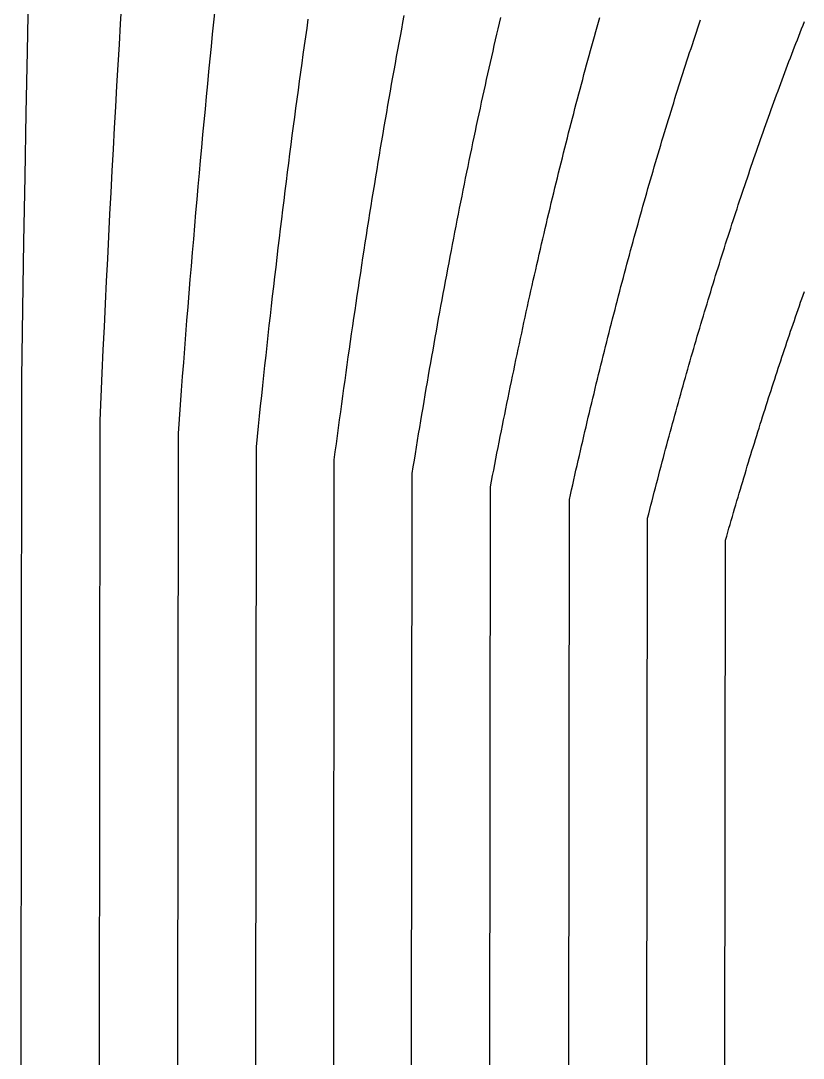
# Model space of a CAD drawing. Extents: x 201 to 397, y -170 to -3.
# Drawn here: x 201.04 to 232.19, y -132.56 to -91.27 of the extents above; entities that cross this region are included whole.
import ezdxf

# ---------------------------------------------------------------- set-up
doc = ezdxf.new("R2010")
doc.units = 0
doc.layers.add('MyLines', color=7, linetype='Continuous')

msp = doc.modelspace()

# ---------------------------------------------------------------- linework, layer by layer
at = {"layer": 'MyLines'}
for p, q in [((201.31, -92.474), (201.359, -90.072)), ((205.019, -91.395), (205.068, -90.59)), ((208.733, -91.321), (208.782, -90.837)), ((212.44, -91.557), (212.49, -91.209)), ((216.259, -91.333), (216.31, -91.063)), ((220.102, -91.363), (220.153, -91.142)), ((224.04, -91.327), (224.093, -91.14)), ((228.049, -91.394), (228.104, -91.231)), ((204.97, -92.208), (205.019, -91.395)), ((208.683, -91.808), (208.733, -91.321)), ((212.39, -91.905), (212.44, -91.557)), ((216.158, -91.875), (216.209, -91.603)), ((216.209, -91.603), (216.259, -91.333)), ((219.998, -91.807), (220.05, -91.585)), ((220.05, -91.585), (220.102, -91.363)), ((223.934, -91.702), (223.987, -91.514)), ((223.987, -91.514), (224.04, -91.327)), ((227.941, -91.719), (227.995, -91.556)), ((227.995, -91.556), (228.049, -91.394)), ((232.071, -91.735), (232.128, -91.591)), ((232.128, -91.591), (232.184, -91.448)), ((232.184, -91.448), (232.24, -91.304)), ((208.634, -92.298), (208.683, -91.808)), ((212.341, -92.256), (212.39, -91.905)), ((216.108, -92.147), (216.158, -91.875)), ((219.896, -92.252), (219.947, -92.029)), ((219.947, -92.029), (219.998, -91.807)), ((223.777, -92.268), (223.829, -92.079)), ((223.829, -92.079), (223.882, -91.89)), ((223.882, -91.89), (223.934, -91.702)), ((227.779, -92.209), (227.832, -92.045)), ((227.832, -92.045), (227.886, -91.882)), ((227.886, -91.882), (227.941, -91.719)), ((231.904, -92.167), (231.959, -92.023)), ((231.959, -92.023), (232.015, -91.879)), ((232.015, -91.879), (232.071, -91.735)), ((201.263, -94.94), (201.31, -92.474)), ((204.922, -93.027), (204.97, -92.208)), ((208.585, -92.79), (208.634, -92.298)), ((212.291, -92.607), (212.341, -92.256)), ((216.007, -92.694), (216.058, -92.42)), ((216.058, -92.42), (216.108, -92.147)), ((219.794, -92.7), (219.845, -92.476)), ((219.845, -92.476), (219.896, -92.252)), ((223.672, -92.647), (223.724, -92.457)), ((223.724, -92.457), (223.777, -92.268)), ((227.671, -92.537), (227.725, -92.373)), ((227.725, -92.373), (227.779, -92.209)), ((231.737, -92.601), (231.792, -92.456)), ((231.792, -92.456), (231.848, -92.312)), ((231.848, -92.312), (231.904, -92.167)), ((208.537, -93.285), (208.585, -92.79)), ((212.242, -92.96), (212.291, -92.607)), ((215.958, -92.968), (216.007, -92.694)), ((219.743, -92.925), (219.794, -92.7)), ((223.568, -93.027), (223.62, -92.837)), ((223.62, -92.837), (223.672, -92.647)), ((227.511, -93.031), (227.564, -92.866)), ((227.564, -92.866), (227.618, -92.702)), ((227.618, -92.702), (227.671, -92.537)), ((231.571, -93.038), (231.626, -92.892)), ((231.626, -92.892), (231.682, -92.747)), ((231.682, -92.747), (231.737, -92.601)), ((204.874, -93.854), (204.922, -93.027)), ((208.489, -93.782), (208.537, -93.285)), ((212.144, -93.669), (212.193, -93.314)), ((212.193, -93.314), (212.242, -92.96)), ((215.858, -93.52), (215.908, -93.244)), ((215.908, -93.244), (215.958, -92.968)), ((219.642, -93.376), (219.692, -93.15)), ((219.692, -93.15), (219.743, -92.925)), ((223.465, -93.409), (223.517, -93.218)), ((223.517, -93.218), (223.568, -93.027)), ((227.404, -93.363), (227.458, -93.197)), ((227.458, -93.197), (227.511, -93.031)), ((231.462, -93.33), (231.516, -93.184)), ((231.516, -93.184), (231.571, -93.038)), ((212.095, -94.026), (212.144, -93.669)), ((215.809, -93.797), (215.858, -93.52)), ((219.541, -93.829), (219.591, -93.602)), ((219.591, -93.602), (219.642, -93.376)), ((223.362, -93.793), (223.413, -93.601)), ((223.413, -93.601), (223.465, -93.409)), ((227.246, -93.861), (227.299, -93.695)), ((227.299, -93.695), (227.351, -93.528)), ((227.351, -93.528), (227.404, -93.363)), ((231.298, -93.77), (231.352, -93.623)), ((231.352, -93.623), (231.407, -93.476)), ((231.407, -93.476), (231.462, -93.33)), ((204.826, -94.688), (204.874, -93.854)), ((208.44, -94.283), (208.489, -93.782)), ((212.047, -94.384), (212.095, -94.026)), ((215.71, -94.354), (215.759, -94.075)), ((215.759, -94.075), (215.809, -93.797)), ((219.441, -94.285), (219.491, -94.057)), ((219.491, -94.057), (219.541, -93.829)), ((223.259, -94.178), (223.311, -93.985)), ((223.311, -93.985), (223.362, -93.793)), ((227.141, -94.195), (227.193, -94.028)), ((227.193, -94.028), (227.246, -93.861)), ((231.135, -94.212), (231.189, -94.064)), ((231.189, -94.064), (231.243, -93.917)), ((231.243, -93.917), (231.298, -93.77)), ((208.393, -94.785), (208.44, -94.283)), ((211.999, -94.744), (212.047, -94.384)), ((215.661, -94.634), (215.71, -94.354)), ((219.341, -94.742), (219.391, -94.513)), ((219.391, -94.513), (219.441, -94.285)), ((223.107, -94.759), (223.157, -94.565)), ((223.157, -94.565), (223.208, -94.371)), ((223.208, -94.371), (223.259, -94.178)), ((226.984, -94.699), (227.036, -94.531)), ((227.036, -94.531), (227.088, -94.363)), ((227.088, -94.363), (227.141, -94.195)), ((230.973, -94.656), (231.026, -94.508)), ((231.026, -94.508), (231.08, -94.36)), ((231.08, -94.36), (231.135, -94.212)), ((201.217, -97.471), (201.263, -94.94)), ((204.779, -95.53), (204.826, -94.688)), ((208.345, -95.291), (208.393, -94.785)), ((211.951, -95.105), (211.999, -94.744)), ((215.564, -95.195), (215.613, -94.914)), ((215.613, -94.914), (215.661, -94.634)), ((219.242, -95.202), (219.291, -94.972)), ((219.291, -94.972), (219.341, -94.742)), ((223.005, -95.148), (223.056, -94.953)), ((223.056, -94.953), (223.107, -94.759)), ((226.88, -95.036), (226.932, -94.867)), ((226.932, -94.867), (226.984, -94.699)), ((230.812, -95.102), (230.865, -94.953)), ((230.865, -94.953), (230.919, -94.804)), ((230.919, -94.804), (230.973, -94.656)), ((208.298, -95.799), (208.345, -95.291)), ((211.903, -95.467), (211.951, -95.105)), ((215.515, -95.477), (215.564, -95.195)), ((219.193, -95.433), (219.242, -95.202)), ((222.905, -95.539), (222.955, -95.343)), ((222.955, -95.343), (223.005, -95.148)), ((226.724, -95.543), (226.776, -95.374)), ((226.776, -95.374), (226.828, -95.205)), ((226.828, -95.205), (226.88, -95.036)), ((230.705, -95.401), (230.758, -95.251)), ((230.758, -95.251), (230.812, -95.102)), ((204.733, -96.379), (204.779, -95.53)), ((208.251, -96.31), (208.298, -95.799)), ((211.855, -95.831), (211.903, -95.467)), ((215.419, -96.044), (215.467, -95.76)), ((215.467, -95.76), (215.515, -95.477)), ((219.094, -95.896), (219.143, -95.664)), ((219.143, -95.664), (219.193, -95.433)), ((222.804, -95.931), (222.854, -95.734)), ((222.854, -95.734), (222.905, -95.539)), ((226.622, -95.883), (226.673, -95.713)), ((226.673, -95.713), (226.724, -95.543)), ((230.545, -95.85), (230.598, -95.7)), ((230.598, -95.7), (230.652, -95.55)), ((230.652, -95.55), (230.705, -95.401)), ((211.76, -96.562), (211.807, -96.196)), ((211.807, -96.196), (211.855, -95.831)), ((215.371, -96.328), (215.419, -96.044)), ((218.996, -96.362), (219.045, -96.129)), ((219.045, -96.129), (219.094, -95.896)), ((222.704, -96.325), (222.754, -96.128)), ((222.754, -96.128), (222.804, -95.931)), ((226.519, -96.225), (226.57, -96.054)), ((226.57, -96.054), (226.622, -95.883)), ((230.387, -96.302), (230.44, -96.151)), ((230.44, -96.151), (230.493, -96.001)), ((230.493, -96.001), (230.545, -95.85)), ((204.686, -97.236), (204.733, -96.379)), ((208.204, -96.824), (208.251, -96.31)), ((211.713, -96.93), (211.76, -96.562)), ((215.275, -96.9), (215.323, -96.614)), ((215.323, -96.614), (215.371, -96.328)), ((218.899, -96.83), (218.948, -96.595)), ((218.948, -96.595), (218.996, -96.362)), ((222.605, -96.72), (222.655, -96.522)), ((222.655, -96.522), (222.704, -96.325)), ((226.366, -96.739), (226.417, -96.567)), ((226.417, -96.567), (226.468, -96.396)), ((226.468, -96.396), (226.519, -96.225)), ((230.23, -96.756), (230.282, -96.604)), ((230.282, -96.604), (230.334, -96.453)), ((230.334, -96.453), (230.387, -96.302)), ((208.158, -97.34), (208.204, -96.824)), ((211.666, -97.3), (211.713, -96.93)), ((215.227, -97.187), (215.275, -96.9)), ((218.851, -97.064), (218.899, -96.83)), ((222.506, -97.118), (222.556, -96.919)), ((222.556, -96.919), (222.605, -96.72)), ((226.265, -97.083), (226.315, -96.911)), ((226.315, -96.911), (226.366, -96.739)), ((230.125, -97.06), (230.177, -96.908)), ((230.177, -96.908), (230.23, -96.756)), ((204.64, -98.1), (204.686, -97.236)), ((208.111, -97.859), (208.158, -97.34)), ((211.619, -97.67), (211.666, -97.3)), ((215.18, -97.475), (215.227, -97.187)), ((218.754, -97.535), (218.802, -97.3)), ((218.802, -97.3), (218.851, -97.064)), ((222.408, -97.516), (222.457, -97.317)), ((222.457, -97.317), (222.506, -97.118)), ((226.113, -97.602), (226.164, -97.428)), ((226.164, -97.428), (226.214, -97.256)), ((226.214, -97.256), (226.265, -97.083)), ((229.969, -97.517), (230.021, -97.364)), ((230.021, -97.364), (230.073, -97.212)), ((230.073, -97.212), (230.125, -97.06)), ((201.172, -100.071), (201.217, -97.471)), ((208.065, -98.381), (208.111, -97.859)), ((211.573, -98.042), (211.619, -97.67)), ((215.085, -98.054), (215.133, -97.764)), ((215.133, -97.764), (215.18, -97.475)), ((218.658, -98.009), (218.706, -97.772)), ((218.706, -97.772), (218.754, -97.535)), ((222.31, -97.917), (222.359, -97.716)), ((222.359, -97.716), (222.408, -97.516)), ((226.013, -97.949), (226.063, -97.775)), ((226.063, -97.775), (226.113, -97.602)), ((229.814, -97.977), (229.866, -97.823)), ((229.866, -97.823), (229.917, -97.67)), ((229.917, -97.67), (229.969, -97.517)), ((204.595, -98.972), (204.64, -98.1)), ((211.526, -98.416), (211.573, -98.042)), ((215.038, -98.344), (215.085, -98.054)), ((218.563, -98.485), (218.61, -98.247)), ((218.61, -98.247), (218.658, -98.009)), ((222.212, -98.319), (222.261, -98.118)), ((222.261, -98.118), (222.31, -97.917)), ((225.913, -98.298), (225.963, -98.123)), ((225.963, -98.123), (226.013, -97.949)), ((229.66, -98.439), (229.711, -98.284)), ((229.711, -98.284), (229.763, -98.13)), ((229.763, -98.13), (229.814, -97.977)), ((208.02, -98.906), (208.065, -98.381)), ((211.48, -98.791), (211.526, -98.416)), ((214.945, -98.928), (214.992, -98.636)), ((214.992, -98.636), (215.038, -98.344)), ((218.515, -98.723), (218.563, -98.485)), ((222.115, -98.723), (222.164, -98.521)), ((222.164, -98.521), (222.212, -98.319)), ((225.764, -98.823), (225.814, -98.647)), ((225.814, -98.647), (225.863, -98.472)), ((225.863, -98.472), (225.913, -98.298)), ((229.558, -98.748), (229.609, -98.593)), ((229.609, -98.593), (229.66, -98.439)), ((204.55, -99.852), (204.595, -98.972)), ((207.974, -99.433), (208.02, -98.906)), ((211.434, -99.167), (211.48, -98.791)), ((214.898, -99.221), (214.945, -98.928)), ((218.42, -99.203), (218.468, -98.963)), ((218.468, -98.963), (218.515, -98.723)), ((222.018, -99.128), (222.067, -98.925)), ((222.067, -98.925), (222.115, -98.723)), ((225.665, -99.174), (225.715, -98.998)), ((225.715, -98.998), (225.764, -98.823)), ((229.405, -99.213), (229.456, -99.058)), ((229.456, -99.058), (229.507, -98.903)), ((229.507, -98.903), (229.558, -98.748)), ((207.929, -99.964), (207.974, -99.433)), ((211.388, -99.545), (211.434, -99.167)), ((214.806, -99.81), (214.852, -99.515)), ((214.852, -99.515), (214.898, -99.221)), ((218.326, -99.684), (218.373, -99.443)), ((218.373, -99.443), (218.42, -99.203)), ((221.922, -99.535), (221.97, -99.332)), ((221.97, -99.332), (222.018, -99.128)), ((225.567, -99.527), (225.616, -99.351)), ((225.616, -99.351), (225.665, -99.174)), ((229.304, -99.525), (229.355, -99.369)), ((229.355, -99.369), (229.405, -99.213)), ((204.505, -100.74), (204.55, -99.852)), ((211.297, -100.305), (211.342, -99.924)), ((211.342, -99.924), (211.388, -99.545)), ((214.759, -100.106), (214.806, -99.81)), ((218.232, -100.168), (218.279, -99.926)), ((218.279, -99.926), (218.326, -99.684)), ((221.827, -99.944), (221.874, -99.74)), ((221.874, -99.74), (221.922, -99.535)), ((225.42, -100.059), (225.469, -99.882)), ((225.469, -99.882), (225.518, -99.704)), ((225.518, -99.704), (225.567, -99.527)), ((229.153, -99.994), (229.203, -99.837)), ((229.203, -99.837), (229.254, -99.681)), ((229.254, -99.681), (229.304, -99.525)), ((201.128, -102.739), (201.172, -100.071)), ((207.884, -100.497), (207.929, -99.964)), ((211.252, -100.687), (211.297, -100.305)), ((214.713, -100.402), (214.759, -100.106)), ((218.186, -100.411), (218.232, -100.168)), ((221.731, -100.355), (221.779, -100.149)), ((221.779, -100.149), (221.827, -99.944)), ((225.323, -100.415), (225.371, -100.237)), ((225.371, -100.237), (225.42, -100.059)), ((229.003, -100.465), (229.053, -100.308)), ((229.053, -100.308), (229.103, -100.151)), ((229.103, -100.151), (229.153, -99.994)), ((204.461, -101.635), (204.505, -100.74)), ((207.839, -101.033), (207.884, -100.497)), ((211.206, -101.07), (211.252, -100.687)), ((214.622, -100.998), (214.668, -100.7)), ((214.668, -100.7), (214.713, -100.402)), ((218.093, -100.898), (218.139, -100.654)), ((218.139, -100.654), (218.186, -100.411)), ((221.636, -100.767), (221.684, -100.56)), ((221.684, -100.56), (221.731, -100.355)), ((225.226, -100.773), (225.274, -100.594)), ((225.274, -100.594), (225.323, -100.415)), ((228.903, -100.78), (228.953, -100.623)), ((228.953, -100.623), (229.003, -100.465)), ((207.794, -101.572), (207.839, -101.033)), ((211.162, -101.455), (211.206, -101.07)), ((214.576, -101.297), (214.622, -100.998)), ((218, -101.388), (218.047, -101.143)), ((218.047, -101.143), (218.093, -100.898)), ((221.542, -101.181), (221.589, -100.973)), ((221.589, -100.973), (221.636, -100.767)), ((225.081, -101.311), (225.129, -101.131)), ((225.129, -101.131), (225.177, -100.952)), ((225.177, -100.952), (225.226, -100.773)), ((228.755, -101.255), (228.804, -101.097)), ((228.804, -101.097), (228.854, -100.938)), ((228.854, -100.938), (228.903, -100.78)), ((207.75, -102.113), (207.794, -101.572)), ((211.117, -101.842), (211.162, -101.455)), ((214.531, -101.597), (214.576, -101.297)), ((217.954, -101.634), (218, -101.388)), ((221.448, -101.596), (221.495, -101.388)), ((221.495, -101.388), (221.542, -101.181)), ((224.985, -101.672), (225.033, -101.491)), ((225.033, -101.491), (225.081, -101.311)), ((228.607, -101.733), (228.656, -101.573)), ((228.656, -101.573), (228.705, -101.414)), ((228.705, -101.414), (228.755, -101.255)), ((204.417, -102.539), (204.461, -101.635)), ((211.072, -102.23), (211.117, -101.842)), ((214.441, -102.2), (214.486, -101.898)), ((214.486, -101.898), (214.531, -101.597)), ((217.862, -102.127), (217.908, -101.88)), ((217.908, -101.88), (217.954, -101.634)), ((221.354, -102.013), (221.401, -101.804)), ((221.401, -101.804), (221.448, -101.596)), ((224.89, -102.033), (224.937, -101.852)), ((224.937, -101.852), (224.985, -101.672)), ((228.509, -102.052), (228.558, -101.892)), ((228.558, -101.892), (228.607, -101.733)), ((207.706, -102.658), (207.75, -102.113)), ((211.028, -102.619), (211.072, -102.23)), ((214.396, -102.503), (214.441, -102.2)), ((217.771, -102.623), (217.817, -102.375)), ((217.817, -102.375), (217.862, -102.127)), ((221.261, -102.432), (221.308, -102.223)), ((221.308, -102.223), (221.354, -102.013)), ((224.747, -102.579), (224.794, -102.396)), ((224.794, -102.396), (224.842, -102.215)), ((224.842, -102.215), (224.89, -102.033)), ((228.362, -102.533), (228.411, -102.372)), ((228.411, -102.372), (228.46, -102.212)), ((228.46, -102.212), (228.509, -102.052)), ((232.09, -102.474), (232.14, -102.33)), ((232.14, -102.33), (232.191, -102.187)), ((232.191, -102.187), (232.241, -102.044)), ((201.086, -105.479), (201.128, -102.739)), ((204.374, -103.45), (204.417, -102.539)), ((207.662, -103.205), (207.706, -102.658)), ((210.983, -103.01), (211.028, -102.619)), ((214.306, -103.111), (214.351, -102.807)), ((214.351, -102.807), (214.396, -102.503)), ((217.726, -102.872), (217.771, -102.623)), ((221.169, -102.853), (221.215, -102.642)), ((221.215, -102.642), (221.261, -102.432)), ((224.652, -102.944), (224.7, -102.761)), ((224.7, -102.761), (224.747, -102.579)), ((228.265, -102.855), (228.314, -102.694)), ((228.314, -102.694), (228.362, -102.533)), ((231.94, -102.906), (231.99, -102.762)), ((231.99, -102.762), (232.04, -102.618)), ((232.04, -102.618), (232.09, -102.474)), ((207.619, -103.756), (207.662, -103.205)), ((210.939, -103.403), (210.983, -103.01)), ((214.261, -103.417), (214.306, -103.111)), ((217.635, -103.371), (217.68, -103.121)), ((217.68, -103.121), (217.726, -102.872)), ((221.076, -103.275), (221.122, -103.064)), ((221.122, -103.064), (221.169, -102.853)), ((224.558, -103.31), (224.605, -103.127)), ((224.605, -103.127), (224.652, -102.944)), ((228.12, -103.34), (228.169, -103.178)), ((228.169, -103.178), (228.217, -103.016)), ((228.217, -103.016), (228.265, -102.855)), ((231.79, -103.34), (231.84, -103.195)), ((231.84, -103.195), (231.89, -103.05)), ((231.89, -103.05), (231.94, -102.906)), ((204.33, -104.37), (204.374, -103.45)), ((210.895, -103.797), (210.939, -103.403)), ((214.217, -103.723), (214.261, -103.417)), ((217.545, -103.873), (217.59, -103.622)), ((217.59, -103.622), (217.635, -103.371)), ((220.985, -103.699), (221.03, -103.487)), ((221.03, -103.487), (221.076, -103.275)), ((224.464, -103.678), (224.511, -103.494)), ((224.511, -103.494), (224.558, -103.31)), ((228.024, -103.664), (228.072, -103.502)), ((228.072, -103.502), (228.12, -103.34)), ((231.642, -103.775), (231.691, -103.63)), ((231.691, -103.63), (231.741, -103.485)), ((231.741, -103.485), (231.79, -103.34)), ((207.575, -104.309), (207.619, -103.756)), ((210.852, -104.192), (210.895, -103.797)), ((214.129, -104.339), (214.173, -104.031)), ((214.173, -104.031), (214.217, -103.723)), ((217.5, -104.125), (217.545, -103.873)), ((220.893, -104.125), (220.939, -103.912)), ((220.939, -103.912), (220.985, -103.699)), ((224.324, -104.231), (224.371, -104.047)), ((224.371, -104.047), (224.418, -103.862)), ((224.418, -103.862), (224.464, -103.678)), ((227.881, -104.153), (227.928, -103.99)), ((227.928, -103.99), (227.976, -103.827)), ((227.976, -103.827), (228.024, -103.664)), ((231.543, -104.067), (231.592, -103.921)), ((231.592, -103.921), (231.642, -103.775)), ((204.288, -105.297), (204.33, -104.37)), ((207.532, -104.866), (207.575, -104.309)), ((210.808, -104.589), (210.852, -104.192)), ((214.084, -104.648), (214.129, -104.339)), ((217.411, -104.63), (217.455, -104.377)), ((217.455, -104.377), (217.5, -104.125)), ((220.802, -104.553), (220.848, -104.339)), ((220.848, -104.339), (220.893, -104.125)), ((224.232, -104.602), (224.278, -104.417)), ((224.278, -104.417), (224.324, -104.231)), ((227.785, -104.48), (227.833, -104.316)), ((227.833, -104.316), (227.881, -104.153)), ((231.396, -104.506), (231.445, -104.359)), ((231.445, -104.359), (231.494, -104.213)), ((231.494, -104.213), (231.543, -104.067)), ((207.489, -105.425), (207.532, -104.866)), ((210.765, -104.987), (210.808, -104.589)), ((214.041, -104.958), (214.084, -104.648)), ((217.322, -105.138), (217.366, -104.884)), ((217.366, -104.884), (217.411, -104.63)), ((220.712, -104.982), (220.757, -104.767)), ((220.757, -104.767), (220.802, -104.553)), ((224.139, -104.975), (224.185, -104.788)), ((224.185, -104.788), (224.232, -104.602)), ((227.643, -104.972), (227.69, -104.808)), ((227.69, -104.808), (227.738, -104.644)), ((227.738, -104.644), (227.785, -104.48)), ((231.25, -104.946), (231.298, -104.799)), ((231.298, -104.799), (231.347, -104.652)), ((231.347, -104.652), (231.396, -104.506)), ((204.245, -106.233), (204.288, -105.297)), ((210.721, -105.387), (210.765, -104.987)), ((213.953, -105.581), (213.997, -105.269)), ((213.997, -105.269), (214.041, -104.958)), ((217.278, -105.393), (217.322, -105.138)), ((220.621, -105.413), (220.667, -105.198)), ((220.667, -105.198), (220.712, -104.982)), ((224.047, -105.348), (224.093, -105.161)), ((224.093, -105.161), (224.139, -104.975)), ((227.502, -105.467), (227.549, -105.302)), ((227.549, -105.302), (227.596, -105.137)), ((227.596, -105.137), (227.643, -104.972)), ((231.104, -105.389), (231.152, -105.241)), ((231.152, -105.241), (231.201, -105.094)), ((231.201, -105.094), (231.25, -104.946)), ((201.044, -169.5), (201.086, -105.479)), ((207.447, -105.987), (207.489, -105.425)), ((210.678, -105.789), (210.721, -105.387)), ((213.91, -105.894), (213.953, -105.581)), ((217.189, -105.905), (217.233, -105.649)), ((217.233, -105.649), (217.278, -105.393)), ((220.532, -105.846), (220.577, -105.63)), ((220.577, -105.63), (220.621, -105.413)), ((223.955, -105.723), (224.001, -105.536)), ((224.001, -105.536), (224.047, -105.348)), ((227.408, -105.798), (227.455, -105.632)), ((227.455, -105.632), (227.502, -105.467)), ((230.959, -105.833), (231.007, -105.685)), ((231.007, -105.685), (231.056, -105.537)), ((231.056, -105.537), (231.104, -105.389)), ((207.404, -106.552), (207.447, -105.987)), ((210.635, -106.192), (210.678, -105.789)), ((213.866, -106.208), (213.91, -105.894)), ((217.145, -106.162), (217.189, -105.905)), ((220.442, -106.281), (220.487, -106.063)), ((220.487, -106.063), (220.532, -105.846)), ((223.819, -106.288), (223.864, -106.099)), ((223.864, -106.099), (223.91, -105.911)), ((223.91, -105.911), (223.955, -105.723)), ((227.268, -106.297), (227.315, -106.13)), ((227.315, -106.13), (227.361, -105.964)), ((227.361, -105.964), (227.408, -105.798)), ((230.815, -106.28), (230.863, -106.131)), ((230.863, -106.131), (230.911, -105.982)), ((230.911, -105.982), (230.959, -105.833)), ((204.203, -107.178), (204.245, -106.233)), ((210.593, -106.596), (210.635, -106.192)), ((213.78, -106.838), (213.823, -106.522)), ((213.823, -106.522), (213.866, -106.208)), ((217.058, -106.677), (217.102, -106.419)), ((217.102, -106.419), (217.145, -106.162)), ((220.354, -106.717), (220.398, -106.499)), ((220.398, -106.499), (220.442, -106.281)), ((223.728, -106.666), (223.773, -106.477)), ((223.773, -106.477), (223.819, -106.288)), ((227.175, -106.631), (227.221, -106.464)), ((227.221, -106.464), (227.268, -106.297)), ((230.72, -106.578), (230.767, -106.429)), ((230.767, -106.429), (230.815, -106.28)), ((207.362, -107.121), (207.404, -106.552)), ((210.55, -107.002), (210.593, -106.596)), ((213.737, -107.155), (213.78, -106.838)), ((216.971, -107.195), (217.014, -106.936)), ((217.014, -106.936), (217.058, -106.677)), ((220.265, -107.156), (220.309, -106.936)), ((220.309, -106.936), (220.354, -106.717)), ((223.638, -107.046), (223.683, -106.856)), ((223.683, -106.856), (223.728, -106.666)), ((227.082, -106.965), (227.129, -106.798)), ((227.129, -106.798), (227.175, -106.631)), ((230.577, -107.027), (230.624, -106.877)), ((230.624, -106.877), (230.672, -106.728)), ((230.672, -106.728), (230.72, -106.578)), ((204.162, -166.4), (204.203, -107.178)), ((207.32, -107.692), (207.362, -107.121)), ((210.508, -107.41), (210.55, -107.002)), ((213.694, -107.472), (213.737, -107.155)), ((216.927, -107.455), (216.971, -107.195)), ((220.221, -107.376), (220.265, -107.156)), ((223.548, -107.427), (223.593, -107.236)), ((223.593, -107.236), (223.638, -107.046)), ((226.944, -107.47), (226.99, -107.301)), ((226.99, -107.301), (227.036, -107.133)), ((227.036, -107.133), (227.082, -106.965)), ((230.435, -107.479), (230.482, -107.328)), ((230.482, -107.328), (230.529, -107.178)), ((230.529, -107.178), (230.577, -107.027)), ((207.278, -163.3), (207.32, -107.692)), ((210.466, -107.819), (210.508, -107.41)), ((213.652, -107.79), (213.694, -107.472)), ((216.841, -107.976), (216.884, -107.715)), ((216.884, -107.715), (216.927, -107.455)), ((220.133, -107.817), (220.177, -107.596)), ((220.177, -107.596), (220.221, -107.376)), ((223.458, -107.809), (223.503, -107.618)), ((223.503, -107.618), (223.548, -107.427)), ((226.853, -107.807), (226.898, -107.638)), ((226.898, -107.638), (226.944, -107.47)), ((230.294, -107.932), (230.341, -107.781)), ((230.341, -107.781), (230.388, -107.63)), ((230.388, -107.63), (230.435, -107.479)), ((210.423, -108.23), (210.466, -107.819)), ((213.567, -108.43), (213.609, -108.11)), ((213.609, -108.11), (213.652, -107.79)), ((216.798, -108.238), (216.841, -107.976)), ((220.045, -108.259), (220.089, -108.038)), ((220.089, -108.038), (220.133, -107.817)), ((223.324, -108.385), (223.369, -108.193)), ((223.369, -108.193), (223.413, -108.001)), ((223.413, -108.001), (223.458, -107.809)), ((226.716, -108.315), (226.761, -108.145)), ((226.761, -108.145), (226.807, -107.976)), ((226.807, -107.976), (226.853, -107.807)), ((230.2, -108.235), (230.247, -108.083)), ((230.247, -108.083), (230.294, -107.932)), ((210.382, -160.2), (210.423, -108.23)), ((213.525, -108.751), (213.567, -108.43)), ((216.712, -108.763), (216.755, -108.5)), ((216.755, -108.5), (216.798, -108.238)), ((219.958, -108.704), (220.002, -108.481)), ((220.002, -108.481), (220.045, -108.259)), ((223.236, -108.771), (223.28, -108.578)), ((223.28, -108.578), (223.324, -108.385)), ((226.625, -108.655), (226.67, -108.485)), ((226.67, -108.485), (226.716, -108.315)), ((230.06, -108.691), (230.107, -108.539)), ((230.107, -108.539), (230.153, -108.387)), ((230.153, -108.387), (230.2, -108.235)), ((213.482, -157.1), (213.525, -108.751)), ((216.67, -109.027), (216.712, -108.763)), ((219.872, -109.15), (219.915, -108.927)), ((219.915, -108.927), (219.958, -108.704)), ((223.147, -109.158), (223.191, -108.964)), ((223.191, -108.964), (223.236, -108.771)), ((226.489, -109.167), (226.534, -108.996)), ((226.534, -108.996), (226.58, -108.826)), ((226.58, -108.826), (226.625, -108.655)), ((229.921, -109.15), (229.967, -108.997)), ((229.967, -108.997), (230.013, -108.844)), ((230.013, -108.844), (230.06, -108.691)), ((216.584, -154), (216.627, -109.291)), ((216.627, -109.291), (216.67, -109.027)), ((219.785, -109.599), (219.828, -109.374)), ((219.828, -109.374), (219.872, -109.15)), ((223.059, -109.546), (223.103, -109.352)), ((223.103, -109.352), (223.147, -109.158)), ((226.399, -109.51), (226.444, -109.339)), ((226.444, -109.339), (226.489, -109.167)), ((229.828, -109.456), (229.875, -109.303)), ((229.875, -109.303), (229.921, -109.15)), ((219.699, -150.9), (219.742, -109.823)), ((219.742, -109.823), (219.785, -109.599)), ((222.972, -109.936), (223.015, -109.741)), ((223.015, -109.741), (223.059, -109.546)), ((226.31, -109.854), (226.355, -109.682)), ((226.355, -109.682), (226.399, -109.51)), ((229.69, -109.918), (229.736, -109.764)), ((229.736, -109.764), (229.782, -109.61)), ((229.782, -109.61), (229.828, -109.456)), ((222.884, -110.327), (222.928, -110.132)), ((222.928, -110.132), (222.972, -109.936)), ((226.176, -110.372), (226.221, -110.199)), ((226.221, -110.199), (226.265, -110.026)), ((226.265, -110.026), (226.31, -109.854)), ((229.553, -110.381), (229.599, -110.227)), ((229.599, -110.227), (229.645, -110.072)), ((229.645, -110.072), (229.69, -109.918)), ((222.841, -147.8), (222.884, -110.327)), ((226.087, -110.718), (226.132, -110.545)), ((226.132, -110.545), (226.176, -110.372)), ((229.462, -110.691), (229.508, -110.536)), ((229.508, -110.536), (229.553, -110.381)), ((225.955, -144.7), (225.999, -111.066)), ((225.999, -111.066), (226.043, -110.892)), ((226.043, -110.892), (226.087, -110.718)), ((229.326, -111.158), (229.371, -111.002)), ((229.371, -111.002), (229.417, -110.847)), ((229.417, -110.847), (229.462, -110.691)), ((229.191, -111.627), (229.236, -111.47)), ((229.236, -111.47), (229.281, -111.314)), ((229.281, -111.314), (229.326, -111.158)), ((229.101, -111.94), (229.146, -111.783)), ((229.146, -111.783), (229.191, -111.627)), ((229.056, -141.6), (229.101, -111.94))]:
    msp.add_line(p, q, dxfattribs=at)

doc.saveas('drawing.dxf')
